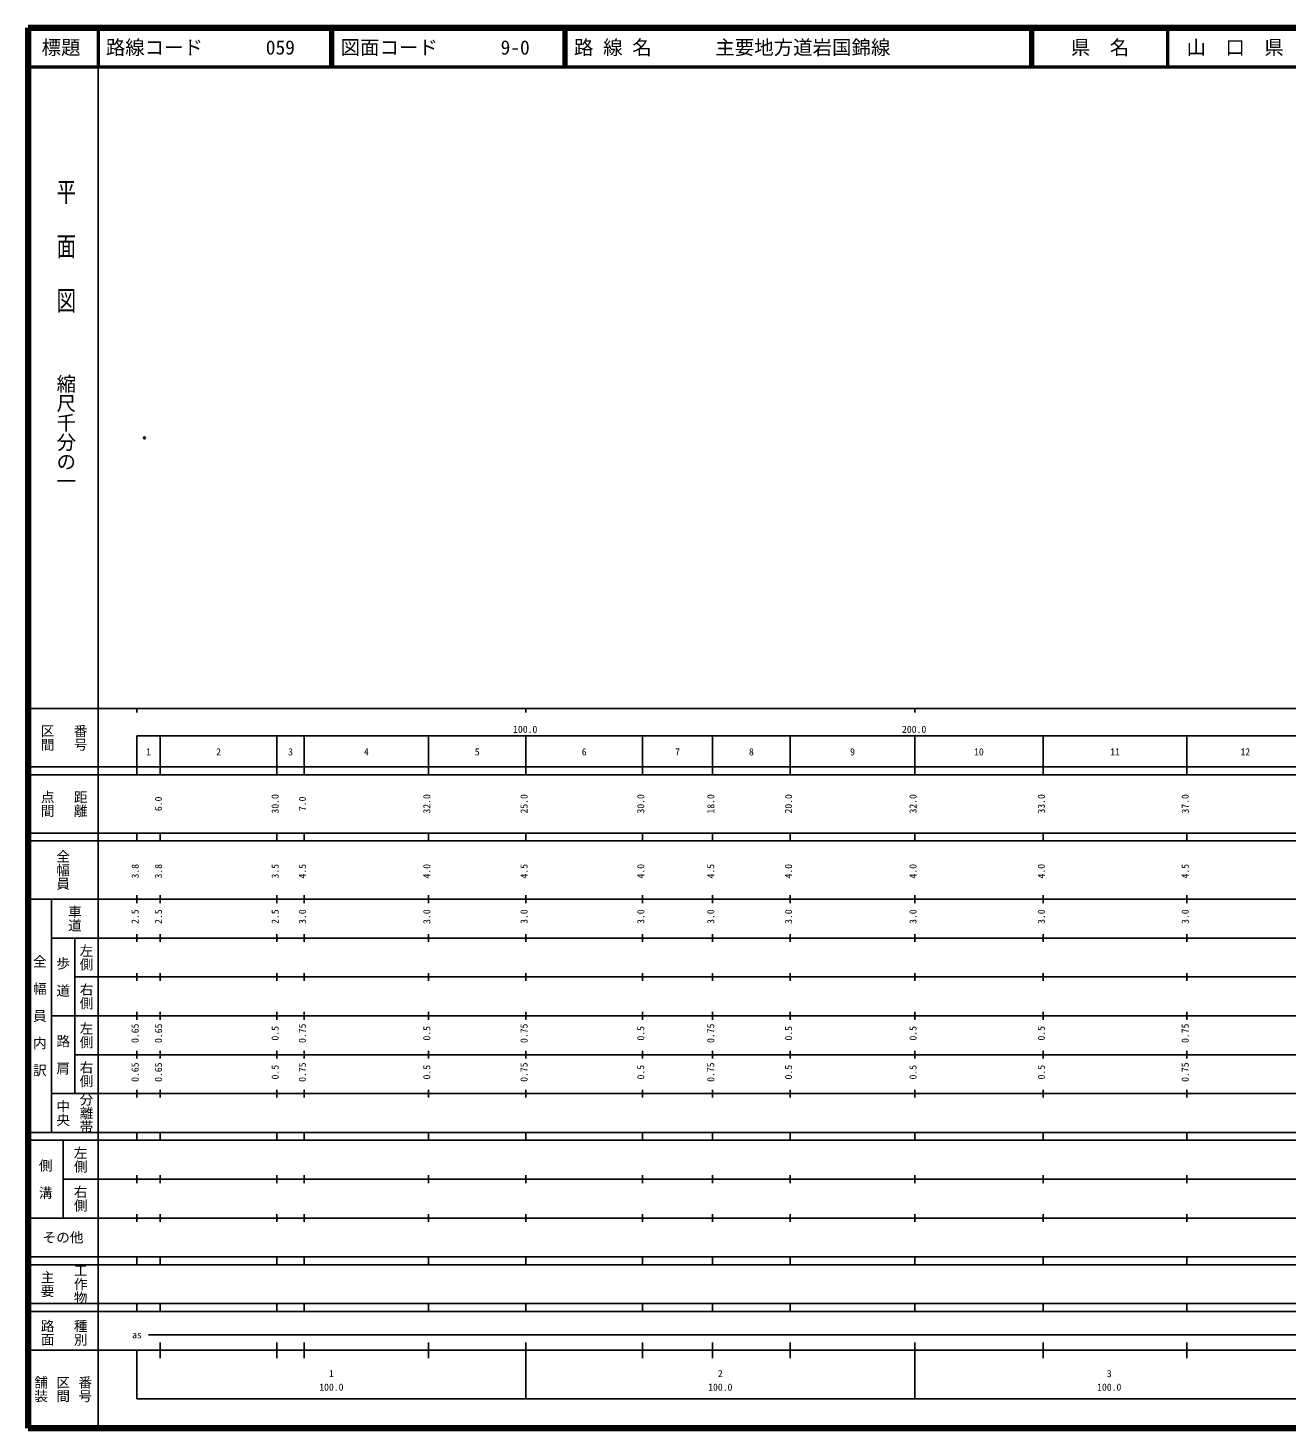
# Model space of a CAD drawing. Units: millimetres on the paper. Extents: x 40 to 680, y 20 to 380.
# Drawn here: x 40 to 363.7, y 20 to 380 of the extents above; entities that cross this region are included whole.
import ezdxf
from ezdxf.enums import TextEntityAlignment as Align

# ---------------------------------------------------------------- set-up
doc = ezdxf.new("R2010")
doc.units = ezdxf.units.MM
doc.header["$PDMODE"] = 32
doc.header["$PDSIZE"] = 0.5
doc.layers.add('M-OTRS', color=6, linetype='Continuous')
doc.layers.add('M-TTL-TXT', color=7, linetype='Continuous')
for name, color, linetype, lineweight in [('M-TTL', 2, 'Continuous', 140), ('M-TTL-BAND', 7, 'Continuous', 25), ('M-TTL-LINE', 7, 'Continuous', 50)]:
    doc.layers.add(name, color=color, linetype=linetype, lineweight=lineweight)
doc.styles.add('@ＭＳ ゴシック', font='')
doc.styles.add('ＭＳ ゴシック', font='')
doc.styles.get('@ＭＳ ゴシック').set_extended_font_data('@MS Gothic')
doc.styles.get('ＭＳ ゴシック').set_extended_font_data('MS Gothic')

msp = doc.modelspace()

# ---------------------------------------------------------------- linework, layer by layer
at = {"layer": 'M-OTRS'}
msp.add_point((69.918, 274.64), dxfattribs=at)
at = {"layer": 'M-TTL'}
for p, q in [((40, 380), (40, 20)), ((680, 380), (40, 380)), ((40, 20), (680, 20))]:
    msp.add_line(p, q, dxfattribs=at)
at = {"layer": 'M-TTL-BAND'}
for p, q in [((58, 370), (58, 20)), ((40, 205), (579, 205)), ((68, 205), (68, 204)), ((168, 205), (168, 204)), ((268, 205), (268, 204)), ((68, 198), (579, 198)), ((68, 198), (68, 188)), ((74, 188), (74, 198)), ((104, 188), (104, 198)), ((111, 188), (111, 198)), ((143, 188), (143, 198)), ((168, 188), (168, 198)), ((198, 188), (198, 198)), ((216, 188), (216, 198)), ((236, 188), (236, 198)), ((268, 188), (268, 198)), ((301, 188), (301, 198)), ((338, 188), (338, 198)), ((40, 190), (579, 190)), ((40, 188), (579, 188)), ((40, 173), (579, 173)), ((68, 171), (68, 173)), ((74, 171), (74, 173)), ((104, 171), (104, 173)), ((111, 171), (111, 173)), ((143, 171), (143, 173)), ((168, 171), (168, 173)), ((198, 171), (198, 173)), ((216, 171), (216, 173)), ((236, 171), (236, 173)), ((268, 171), (268, 173)), ((301, 171), (301, 173)), ((338, 171), (338, 173)), ((40, 171), (579, 171)), ((40, 156), (579, 156)), ((46, 96), (46, 156)), ((68, 155), (68, 157)), ((74, 155), (74, 157)), ((104, 155), (104, 157)), ((111, 155), (111, 157)), ((143, 155), (143, 157)), ((168, 155), (168, 157)), ((198, 155), (198, 157)), ((216, 155), (216, 157)), ((236, 155), (236, 157)), ((268, 155), (268, 157)), ((301, 155), (301, 157)), ((338, 155), (338, 157)), ((46, 146), (579, 146)), ((52, 146), (52, 106)), ((68, 145), (68, 147)), ((74, 145), (74, 147)), ((104, 145), (104, 147)), ((111, 145), (111, 147)), ((143, 145), (143, 147)), ((168, 145), (168, 147)), ((198, 145), (198, 147)), ((216, 145), (216, 147)), ((236, 145), (236, 147)), ((268, 145), (268, 147)), ((301, 145), (301, 147)), ((338, 145), (338, 147)), ((68, 135), (68, 137)), ((74, 135), (74, 137)), ((104, 135), (104, 137)), ((111, 135), (111, 137)), ((143, 135), (143, 137)), ((168, 135), (168, 137)), ((198, 135), (198, 137)), ((216, 135), (216, 137)), ((236, 135), (236, 137)), ((268, 135), (268, 137)), ((301, 135), (301, 137)), ((338, 135), (338, 137)), ((52, 136), (579, 136)), ((46, 126), (579, 126)), ((68, 125), (68, 127)), ((74, 125), (74, 127)), ((104, 125), (104, 127)), ((111, 125), (111, 127)), ((143, 125), (143, 127)), ((168, 125), (168, 127)), ((198, 125), (198, 127)), ((216, 125), (216, 127)), ((236, 125), (236, 127)), ((268, 125), (268, 127)), ((301, 125), (301, 127)), ((338, 125), (338, 127)), ((52, 116), (579, 116)), ((68, 115), (68, 117)), ((74, 115), (74, 117)), ((104, 115), (104, 117)), ((111, 115), (111, 117)), ((143, 115), (143, 117)), ((168, 115), (168, 117)), ((198, 115), (198, 117)), ((216, 115), (216, 117)), ((236, 115), (236, 117)), ((268, 115), (268, 117)), ((301, 115), (301, 117)), ((338, 115), (338, 117)), ((46, 106), (579, 106)), ((68, 105), (68, 107)), ((74, 105), (74, 107)), ((104, 105), (104, 107)), ((111, 105), (111, 107)), ((143, 105), (143, 107)), ((168, 105), (168, 107)), ((198, 105), (198, 107)), ((216, 105), (216, 107)), ((236, 105), (236, 107)), ((268, 105), (268, 107)), ((301, 105), (301, 107)), ((338, 105), (338, 107)), ((40, 96), (579, 96)), ((40, 94), (579, 94)), ((49, 94), (49, 74)), ((68, 94), (68, 96)), ((74, 94), (74, 96)), ((104, 94), (104, 96)), ((111, 94), (111, 96)), ((143, 94), (143, 96)), ((168, 94), (168, 96)), ((198, 94), (198, 96)), ((216, 94), (216, 96)), ((236, 94), (236, 96)), ((268, 94), (268, 96)), ((301, 94), (301, 96)), ((338, 94), (338, 96)), ((49, 84), (579, 84)), ((68, 83), (68, 85)), ((74, 83), (74, 85)), ((104, 83), (104, 85)), ((111, 83), (111, 85)), ((143, 83), (143, 85)), ((168, 83), (168, 85)), ((198, 83), (198, 85)), ((216, 83), (216, 85)), ((236, 83), (236, 85)), ((268, 83), (268, 85)), ((301, 83), (301, 85)), ((338, 83), (338, 85)), ((40, 74), (579, 74)), ((68, 73), (68, 75)), ((74, 73), (74, 75)), ((104, 73), (104, 75)), ((111, 73), (111, 75)), ((143, 73), (143, 75)), ((168, 73), (168, 75)), ((198, 73), (198, 75)), ((216, 73), (216, 75)), ((236, 73), (236, 75)), ((268, 73), (268, 75)), ((301, 73), (301, 75)), ((338, 73), (338, 75)), ((40, 64), (579, 64)), ((40, 62), (579, 62)), ((68, 62), (68, 64)), ((74, 62), (74, 64)), ((104, 62), (104, 64)), ((111, 62), (111, 64)), ((143, 62), (143, 64)), ((168, 62), (168, 64)), ((198, 62), (198, 64)), ((216, 62), (216, 64)), ((236, 62), (236, 64)), ((268, 62), (268, 64)), ((301, 62), (301, 64)), ((338, 62), (338, 64)), ((40, 52), (579, 52)), ((68, 50), (68, 52)), ((74, 50), (74, 52)), ((104, 50), (104, 52)), ((111, 50), (111, 52)), ((143, 50), (143, 52)), ((168, 50), (168, 52)), ((198, 50), (198, 52)), ((216, 50), (216, 52)), ((236, 50), (236, 52)), ((268, 50), (268, 52)), ((301, 50), (301, 52)), ((338, 50), (338, 52)), ((40, 50), (579, 50)), ((71, 44), (565, 44)), ((40, 40), (579, 40)), ((68, 40), (68, 27.5)), ((74, 38), (74, 42)), ((104, 38), (104, 42)), ((111, 38), (111, 42)), ((143, 38), (143, 42)), ((168, 27.5), (168, 42)), ((198, 38), (198, 42)), ((216, 38), (216, 42)), ((236, 38), (236, 42)), ((268, 27.5), (268, 42)), ((301, 38), (301, 42)), ((338, 38), (338, 42)), ((68, 27.5), (579, 27.5))]:
    msp.add_line(p, q, dxfattribs=at)
at = {"layer": 'M-TTL-LINE'}
for p, q in [((58, 380), (58, 370)), ((117.75, 380), (117.75, 370)), ((118.25, 380), (118.25, 370)), ((177.75, 380), (177.75, 370)), ((178.25, 380), (178.25, 370)), ((297.75, 380), (297.75, 370)), ((298.25, 380), (298.25, 370)), ((333, 380), (333, 370)), ((40, 370), (680, 370))]:
    msp.add_line(p, q, dxfattribs=at)

# ---------------------------------------------------------------- texts
at = {"layer": 'M-TTL-BAND', "style": '@ＭＳ ゴシック', "width": 1.4}
msp.add_text('平  面  図', height=3.666, rotation=270, dxfattribs=at).set_placement((49.777, 306.475), align=Align.MIDDLE_RIGHT)
at = {"layer": 'M-TTL-BAND', "style": '@ＭＳ ゴシック'}
msp.add_text('縮尺千分の一', height=3.666, rotation=270, dxfattribs=at).set_placement((49.777, 261.03), align=Align.MIDDLE_RIGHT)
for s, p in [('区間', (45, 197.5)), ('番号', (53.5, 197.5)), ('点間', (45, 180.5)), ('距離', (53.5, 180.5)), ('全幅員', (49, 163.5)), ('車道', (52, 151)), ('左側', (55, 141)), ('全\u3000幅\u3000員\u3000内\u3000訳', (43, 126)), ('歩\u3000道', (49, 136)), ('右側', (55, 131)), ('左側', (55, 121)), ('路\u3000肩', (49, 116)), ('右側', (55, 111)), ('分離帯', (55, 101)), ('中央', (49, 101)), ('左側', (53.5, 89)), ('側\u3000溝', (44.5, 84)), ('右側', (53.5, 79)), ('工作物', (53.5, 57)), ('主要', (45, 57)), ('路面', (45, 44.5)), ('種別', (53.5, 44.5)), ('舗装', (43.333, 30)), ('区間', (49, 30)), ('番号', (54.667, 30))]:
    msp.add_text(s, height=2.566, rotation=270, dxfattribs=at).set_placement(p, align=Align.MIDDLE_CENTER)
at = {"layer": 'M-TTL-BAND', "style": 'ＭＳ ゴシック'}
for s, p in [('100.0', (167.844, 198.195)), ('200.0', (267.844, 198.195)), ('1', (71, 192.405)), ('2', (89, 192.405)), ('3', (107.5, 192.405)), ('4', (127, 192.405)), ('5', (155.5, 192.405)), ('6', (183, 192.405)), ('7', (207, 192.405)), ('8', (226, 192.405)), ('9', (252, 192.405)), ('10', (284.5, 192.405)), ('11', (319.5, 192.405)), ('12', (353, 192.405)), ('as', (68, 42.5)), ('1', (118, 32.523)), ('2', (218, 32.523)), ('3', (318, 32.523)), ('100.0', (118, 29.033)), ('100.0', (218, 29.033)), ('100.0', (318, 29.033))]:
    msp.add_text(s, height=1.833, dxfattribs=at).set_placement(p, align=Align.BOTTOM_CENTER)
for s, p in [('6.0', (75, 180.5)), ('30.0', (105, 180.5)), ('7.0', (112, 180.5)), ('32.0', (144, 180.5)), ('25.0', (169, 180.5)), ('30.0', (199, 180.5)), ('18.0', (217, 180.5)), ('20.0', (237, 180.5)), ('32.0', (269, 180.5)), ('33.0', (302, 180.5)), ('37.0', (339, 180.5)), ('3.8', (69, 163.174)), ('3.8', (75, 163.174)), ('3.5', (105, 163.174)), ('4.5', (112, 163.174)), ('4.0', (144, 163.174)), ('4.5', (169, 163.174)), ('4.0', (199, 163.174)), ('4.5', (217, 163.174)), ('4.0', (237, 163.174)), ('4.0', (269, 163.174)), ('4.0', (302, 163.174)), ('4.5', (339, 163.174)), ('2.5', (69, 151.5)), ('2.5', (75, 151.5)), ('2.5', (105, 151.5)), ('3.0', (112, 151.5)), ('3.0', (144, 151.5)), ('3.0', (169, 151.5)), ('3.0', (199, 151.5)), ('3.0', (217, 151.5)), ('3.0', (237, 151.5)), ('3.0', (269, 151.5)), ('3.0', (302, 151.5)), ('3.0', (339, 151.5)), ('0.65', (69, 121.5)), ('0.65', (75, 121.5)), ('0.5', (105, 121.5)), ('0.75', (112, 121.5)), ('0.5', (144, 121.5)), ('0.75', (169, 121.5)), ('0.5', (199, 121.5)), ('0.75', (217, 121.5)), ('0.5', (237, 121.5)), ('0.5', (269, 121.5)), ('0.5', (302, 121.5)), ('0.75', (339, 121.5)), ('0.65', (69, 111.5)), ('0.65', (75, 111.5)), ('0.5', (105, 111.5)), ('0.75', (112, 111.5)), ('0.5', (144, 111.5)), ('0.75', (169, 111.5)), ('0.5', (199, 111.5)), ('0.75', (217, 111.5)), ('0.5', (237, 111.5)), ('0.5', (269, 111.5)), ('0.5', (302, 111.5)), ('0.75', (339, 111.5))]:
    msp.add_text(s, height=1.833, rotation=90, dxfattribs=at).set_placement(p, align=Align.BOTTOM_CENTER)
msp.add_text('その他', height=2.566, dxfattribs=at).set_placement((49, 69), align=Align.MIDDLE_CENTER)
at = {"layer": 'M-TTL-TXT', "style": 'ＭＳ ゴシック'}
for s, p in [('標題', (48.5, 375)), ('県\u3000名', (315.625, 375)), ('山\u3000口\u3000県', (350.375, 375))]:
    msp.add_text(s, height=3.666, dxfattribs=at).set_placement(p, align=Align.MIDDLE_CENTER)
for s, p in [('路線コード', (60, 375)), ('059', (101.142, 375)), ('図面コード', (120.38, 375)), ('9-0', (161.521, 375)), ('路 線 名', (180.38, 375)), ('主要地方道岩国錦線', (216.734, 375))]:
    msp.add_text(s, height=3.666, dxfattribs=at).set_placement(p, align=Align.MIDDLE_LEFT)

doc.saveas('drawing.dxf')
